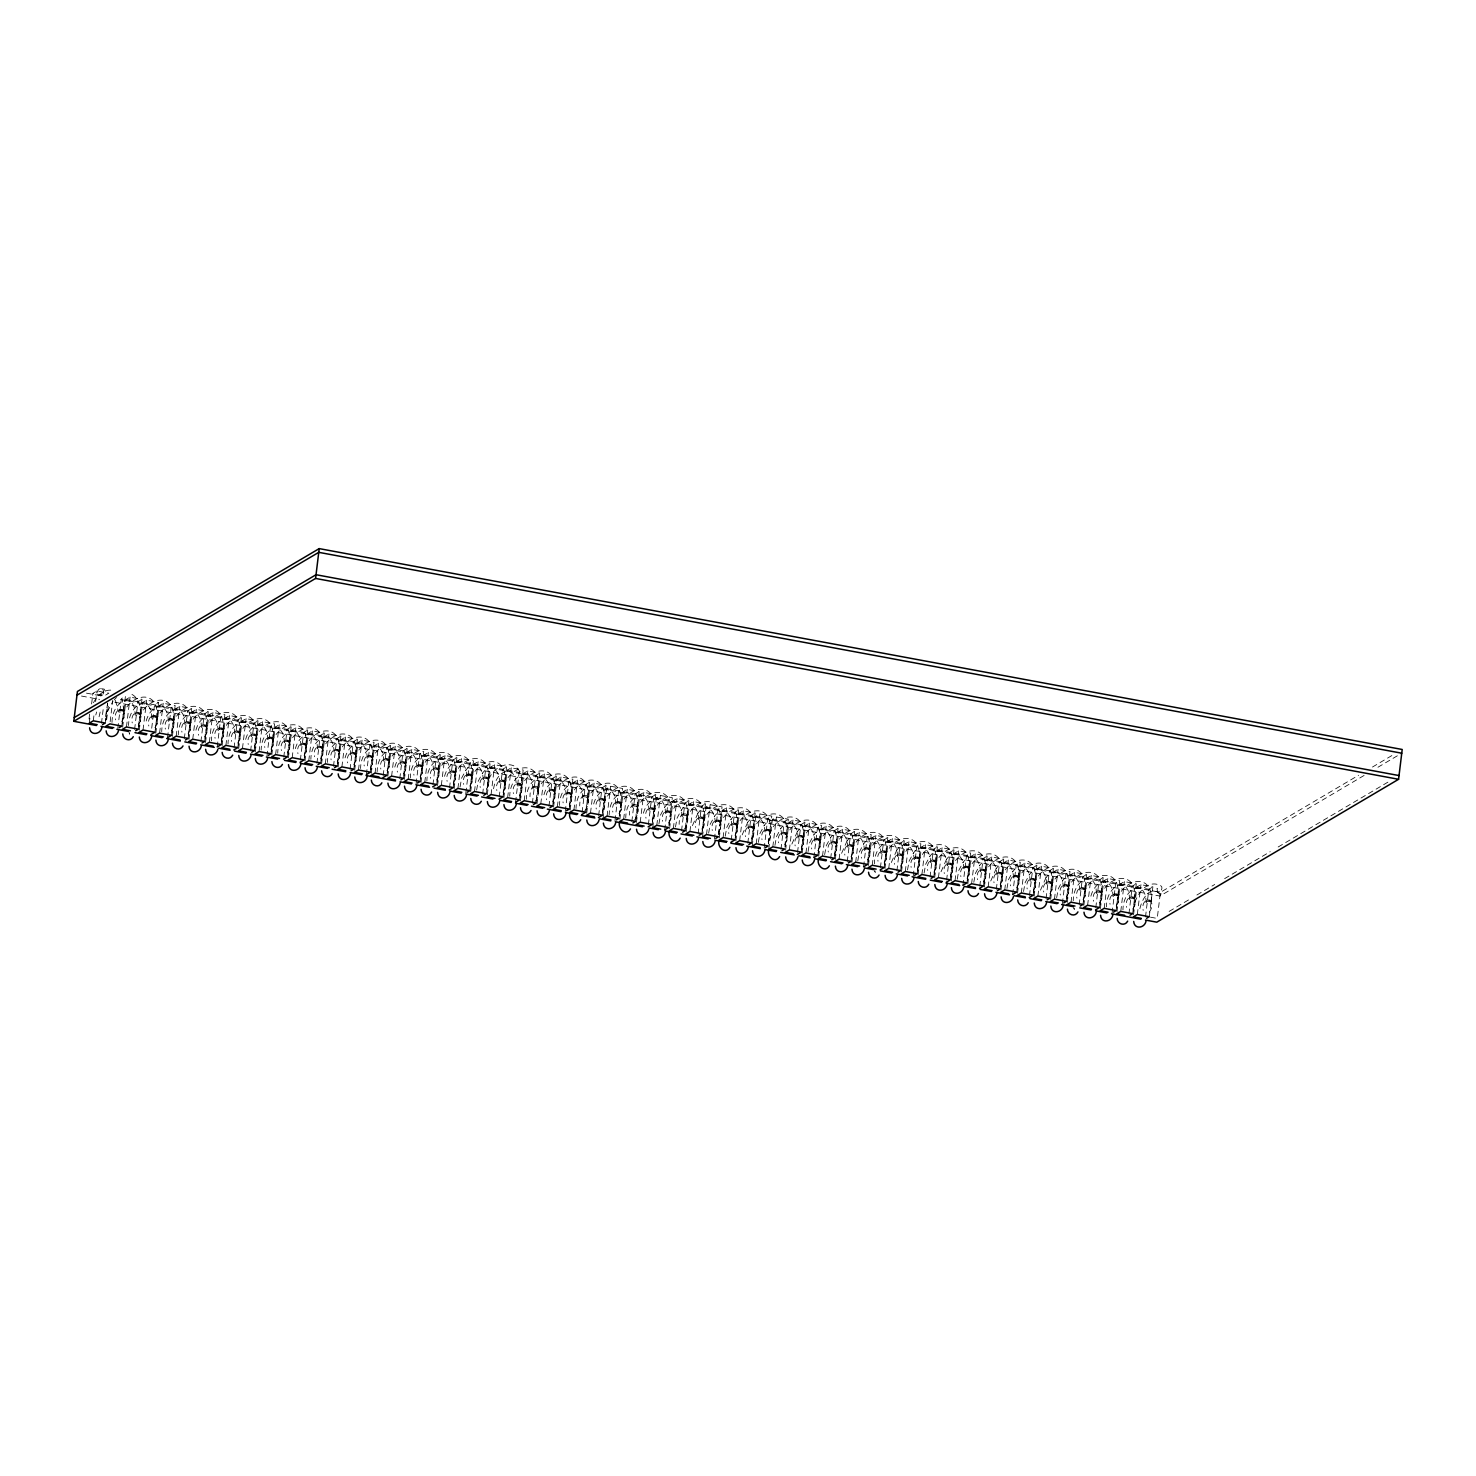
<?xml version="1.0" encoding="UTF-8"?>
<svg xmlns="http://www.w3.org/2000/svg" width="1476" height="1476" viewBox="0 0 1476 1476"><rect width="100%" height="100%" fill="white"/><g stroke="black" fill="none" stroke-linecap="round" stroke-linejoin="round"><path stroke-width="0.75" stroke-dasharray="5 3.75" d="M89.077 719.052L89.519 713.83M105.792 720.38L107.656 711.155L113.006 701.174M107.637 703.019L105.22 718.461M112.01 722.428C112.047 700.03 135.349 690.86 135.054 714.938A2.915 1.107 -3.6 0 0 137.323 715.104L139.537 714.532A3.727 1.421 -3.6 0 0 140.368 713.535C140.81 705.657 137.785 695.288 129.039 693.369M122.36 723.461C120.017 697.225 159.021 683.388 156.954 716.598A3.727 1.421 -3.6 0 1 156.105 717.613L153.91 718.185A2.915 1.107 -3.6 0 1 151.622 718C151.936 693.923 128.615 703.111 128.578 725.509M138.947 726.524C136.585 700.288 175.589 686.469 173.522 719.679A3.727 1.421 -3.6 0 1 172.674 720.675L170.478 721.266A2.915 1.107 -3.6 0 1 168.209 721.081C168.578 699.698 148.836 703.701 145.515 724.218M155.515 729.605C153.153 703.369 192.157 689.532 190.09 722.76A3.727 1.421 -3.6 0 1 189.26 723.757L187.046 724.329A2.915 1.107 -3.6 0 1 184.777 724.163C185.072 700.085 161.77 709.255 161.733 731.653M172.083 732.686C169.74 706.432 208.743 692.613 206.677 725.823A3.727 1.421 -3.6 0 1 205.828 726.819L203.614 727.41A2.915 1.107 -3.6 0 1 201.345 727.225C201.64 703.148 178.338 712.318 178.301 734.734M188.651 735.749C186.308 709.513 225.311 695.694 223.245 728.904A3.727 1.421 -3.6 0 1 222.396 729.9L220.201 730.472A2.915 1.107 -3.6 0 1 217.913 730.306C218.3 708.923 198.559 712.908 195.238 733.443M205.238 738.83C202.876 712.594 241.879 698.757 239.813 731.967A3.727 1.421 -3.6 0 1 238.964 732.982L236.769 733.554A2.915 1.107 -3.6 0 1 234.499 733.369C234.795 709.292 211.474 718.48 211.437 740.878M221.806 741.893C219.444 715.657 258.448 701.838 256.381 735.048A3.727 1.421 -3.6 0 1 255.551 736.044L253.337 736.635A2.915 1.107 -3.6 0 1 251.068 736.45C251.363 712.373 228.06 721.543 228.024 743.959M238.374 744.974C236.031 718.738 275.034 704.901 272.968 738.129A3.727 1.421 -3.6 0 1 272.119 739.125L269.923 739.697A2.915 1.107 -3.6 0 1 267.636 739.531C268.023 718.148 248.282 722.133 244.961 742.649M254.961 748.055C252.599 721.801 291.602 707.982 289.536 741.192A3.727 1.421 -3.6 0 1 288.687 742.188L286.492 742.779A2.915 1.107 -3.6 0 1 284.222 742.594C284.517 718.517 261.197 727.686 261.16 750.103M271.529 751.118C269.167 724.882 308.17 711.063 306.104 744.273A3.727 1.421 -3.6 0 1 305.274 745.269L303.06 745.841A2.915 1.107 -3.6 0 1 300.79 745.675C301.086 721.598 277.765 730.768 277.746 753.166M288.097 754.199C285.754 727.963 324.757 714.126 322.672 747.336A3.727 1.421 -3.6 0 1 321.842 748.35L319.628 748.922A2.915 1.107 -3.6 0 1 317.358 748.738C317.727 727.373 298.004 731.358 294.683 751.874M304.665 757.262C302.322 731.026 341.325 717.207 339.259 750.417A3.727 1.421 -3.6 0 1 338.41 751.413L336.214 752.004A2.915 1.107 -3.6 0 1 333.927 751.819C334.24 727.742 310.919 736.911 310.882 759.328M321.251 760.343C318.89 734.107 357.893 720.27 355.827 753.498A3.727 1.421 -3.6 0 1 354.978 754.494L352.782 755.066A2.915 1.107 -3.6 0 1 350.513 754.9C350.808 730.823 327.488 739.993 327.451 762.391M337.82 763.424C335.458 737.17 374.461 723.351 372.395 756.561A3.727 1.421 -3.6 0 1 371.565 757.557L369.351 758.147A2.915 1.107 -3.6 0 1 367.081 757.963C367.45 736.579 347.727 740.583 344.388 761.099M354.388 766.487C352.044 740.251 391.048 726.432 388.981 759.642A3.727 1.421 -3.6 0 1 388.133 760.638L385.919 761.21A2.915 1.107 -3.6 0 1 383.649 761.044C383.945 736.967 360.642 746.136 360.605 768.535M370.956 769.568C368.613 743.332 407.616 729.495 405.549 762.723A3.727 1.421 -3.6 0 1 404.701 763.719L402.505 764.291A2.915 1.107 -3.6 0 1 400.217 764.107C400.531 740.029 377.21 749.218 377.173 771.616M387.542 772.631C385.181 746.395 424.184 732.576 422.118 765.786A3.727 1.421 -3.6 0 1 421.269 766.782L419.073 767.372A2.915 1.107 -3.6 0 1 416.804 767.188C417.173 745.804 397.431 749.808 394.11 770.324M404.11 775.712C401.749 749.476 440.752 735.638 438.686 768.867A3.727 1.421 -3.6 0 1 437.855 769.863L435.641 770.435A2.915 1.107 -3.6 0 1 433.372 770.269C433.667 746.192 410.365 755.361 410.328 777.76M420.678 778.793C418.335 752.557 457.339 738.72 455.272 771.93A3.727 1.421 -3.6 0 1 454.423 772.926L452.228 773.516A2.915 1.107 -3.6 0 1 449.94 773.332C450.254 749.255 426.933 758.424 426.896 780.841M437.265 781.856C434.903 755.62 473.907 741.801 471.84 775.011A3.727 1.421 -3.6 0 1 470.992 776.007L468.796 776.579A2.915 1.107 -3.6 0 1 466.527 776.413C466.896 755.029 447.154 759.015 443.833 779.549M453.833 784.937C451.471 758.701 490.475 744.863 488.408 778.092A3.727 1.421 -3.6 0 1 487.578 779.088L485.364 779.66A2.915 1.107 -3.6 0 1 483.095 779.476C483.261 766.93 474.128 759.144 465.733 770.288M460.051 786.985L461.637 778.073L465.973 770.048M470.401 788C468.058 761.764 507.061 747.945 504.976 781.155A3.727 1.421 -3.6 0 1 504.146 782.151L501.932 782.741A2.915 1.107 -3.6 0 1 499.663 782.557C499.829 770.011 490.715 762.225 482.301 773.369M476.619 790.066L478.224 781.155L482.541 773.11M503.556 794.162C501.194 767.926 540.198 754.088 538.131 787.298A3.727 1.421 -3.6 0 1 537.282 788.295L535.087 788.885A2.915 1.107 -3.6 0 1 532.818 788.701C533.113 764.623 509.792 773.793 509.755 796.21M520.124 797.225C517.762 770.989 556.766 757.17 554.699 790.38A3.727 1.421 -3.6 0 1 553.869 791.376L551.655 791.948A2.915 1.107 -3.6 0 1 549.386 791.782C549.681 767.705 526.379 776.874 526.342 799.272M536.692 800.306C534.349 774.07 573.352 760.232 571.286 793.461A3.727 1.421 -3.6 0 1 570.437 794.457L568.223 795.029A2.915 1.107 -3.6 0 1 565.954 794.844C566.323 773.479 546.6 777.465 543.279 797.981M553.26 803.368C550.917 777.132 589.92 763.313 587.854 796.523A3.727 1.421 -3.6 0 1 587.005 797.52L584.81 798.11A2.915 1.107 -3.6 0 1 582.522 797.926C582.835 773.848 559.515 783.018 559.478 805.435M569.847 806.45C567.485 780.214 606.488 766.376 604.422 799.605A3.727 1.421 -3.6 0 1 603.573 800.601L601.378 801.173A2.915 1.107 -3.6 0 1 599.108 801.007C599.404 776.93 576.083 786.099 576.046 808.497M586.415 809.531C584.053 783.295 623.056 769.457 620.99 802.667A3.727 1.421 -3.6 0 1 620.16 803.664L617.946 804.254A2.915 1.107 -3.6 0 1 615.676 804.069C616.045 782.686 596.322 786.69 593.001 807.206M602.983 812.593C600.64 786.357 639.643 772.538 637.577 805.748A3.727 1.421 -3.6 0 1 636.728 806.745L634.532 807.317A2.915 1.107 -3.6 0 1 632.245 807.151C632.558 783.073 609.237 792.243 609.201 814.641M619.551 815.675C617.208 789.439 656.211 775.601 654.145 808.83A3.727 1.421 -3.6 0 1 653.296 809.826L651.1 810.398A2.915 1.107 -3.6 0 1 648.831 810.213C649.126 786.136 625.806 795.324 625.769 817.722M636.138 818.737C633.776 792.501 672.779 778.682 670.713 811.892A3.727 1.421 -3.6 0 1 669.883 812.889L667.669 813.479A2.915 1.107 -3.6 0 1 665.399 813.294C665.768 791.911 646.027 795.915 642.706 816.431M652.706 821.818C650.362 795.582 689.366 781.745 687.281 814.973A3.727 1.421 -3.6 0 1 686.451 815.97L684.237 816.542A2.915 1.107 -3.6 0 1 681.967 816.376C682.133 803.811 673.019 796.025 664.606 807.169M658.923 823.866L660.528 814.955L664.846 806.929M669.274 824.899C666.931 798.664 705.934 784.826 703.867 818.036A3.727 1.421 -3.6 0 1 703.019 819.032L700.823 819.623A2.915 1.107 -3.6 0 1 698.535 819.438C698.702 806.892 689.587 799.106 681.174 810.25M675.491 826.947L677.097 818.036L681.414 810.01M685.86 827.962C683.499 801.726 722.502 787.907 720.436 821.117A3.727 1.421 -3.6 0 1 719.587 822.114L717.391 822.685A2.915 1.107 -3.6 0 1 715.122 822.519C715.27 809.955 706.155 802.188 697.761 813.331M702.428 831.043C700.067 804.807 739.07 790.97 737.004 824.198A3.727 1.421 -3.6 0 1 736.173 825.195L733.959 825.767A2.915 1.107 -3.6 0 1 731.69 825.582C731.856 813.036 722.723 805.25 714.329 816.394M708.646 833.091L710.233 824.18L714.568 816.154M718.996 834.125C716.653 807.87 755.657 794.051 753.59 827.261A3.727 1.421 -3.6 0 1 752.742 828.257L750.528 828.848A2.915 1.107 -3.6 0 1 748.258 828.663C748.424 816.117 739.31 808.331 730.897 819.475M725.214 836.172L726.819 827.261L731.137 819.217M735.565 837.187C733.221 810.951 772.225 797.114 770.158 830.342A3.727 1.421 -3.6 0 1 769.31 831.339L767.114 831.91A2.915 1.107 -3.6 0 1 764.826 831.744C764.992 819.18 755.878 811.394 747.465 822.538M752.151 840.268C749.79 814.032 788.793 800.195 786.726 833.405A3.727 1.421 -3.6 0 1 785.878 834.401L783.682 834.992A2.915 1.107 -3.6 0 1 781.413 834.807C781.579 822.261 772.446 814.475 764.051 825.619M758.35 842.316L759.955 833.405L764.273 825.379M768.719 843.331C766.358 817.095 805.361 803.276 803.295 836.486A3.727 1.421 -3.6 0 1 802.464 837.482L800.25 838.054A2.915 1.107 -3.6 0 1 797.981 837.888C798.147 825.324 789.033 817.556 780.62 828.7M774.937 845.397L776.524 836.486L780.859 828.442M785.287 846.412C782.944 820.176 821.947 806.339 819.881 839.567A3.727 1.421 -3.6 0 1 819.032 840.564L816.837 841.135A2.915 1.107 -3.6 0 1 814.549 840.951C814.715 828.405 805.601 820.619 797.188 831.763M801.855 849.493C799.512 823.239 838.516 809.42 836.449 842.63A3.727 1.421 -3.6 0 1 835.6 843.626L833.405 844.217A2.915 1.107 -3.6 0 1 831.136 844.032C831.283 831.486 822.169 823.7 813.774 834.844M808.073 851.541L809.678 842.63L813.996 834.586M818.442 852.556C816.08 826.32 855.084 812.483 853.017 845.711A3.727 1.421 -3.6 0 1 852.187 846.707L849.973 847.279A2.915 1.107 -3.6 0 1 847.704 847.113C847.87 834.549 838.737 826.763 830.342 837.907M824.66 854.604L826.246 845.693L830.582 837.667M835.01 855.637C832.667 829.401 871.67 815.564 869.585 848.774A3.727 1.421 -3.6 0 1 868.755 849.77L866.541 850.361A2.915 1.107 -3.6 0 1 864.272 850.176C864.438 837.63 855.324 829.844 846.91 840.988M851.578 858.7C849.235 832.464 888.238 818.645 886.172 851.855A3.727 1.421 -3.6 0 1 885.323 852.851L883.128 853.423A2.915 1.107 -3.6 0 1 880.84 853.257C881.006 840.693 871.892 832.925 863.478 844.069M857.796 860.766L859.401 851.855L863.718 843.811M868.165 861.781C865.803 835.545 904.806 821.708 902.74 854.936A3.727 1.421 -3.6 0 1 901.891 855.932L899.696 856.504A2.915 1.107 -3.6 0 1 897.426 856.32C897.722 832.243 874.401 841.431 874.364 863.829M884.733 864.862C882.371 838.608 921.375 824.789 919.308 857.999A3.727 1.421 -3.6 0 1 918.478 858.995L916.264 859.585A2.915 1.107 -3.6 0 1 913.995 859.401C914.161 846.855 905.028 839.069 896.633 850.213M901.301 867.925C898.958 841.689 937.961 827.87 935.895 861.08A3.727 1.421 -3.6 0 1 935.046 862.076L932.832 862.648A2.915 1.107 -3.6 0 1 930.563 862.482C930.729 849.918 921.614 842.132 913.201 853.276M907.519 869.973L909.124 861.061L913.441 853.036M917.869 871.006C915.526 844.77 954.529 830.933 952.463 864.143A3.727 1.421 -3.6 0 1 951.614 865.139L949.419 865.729A2.915 1.107 -3.6 0 1 947.131 865.545C947.297 852.999 938.183 845.213 929.769 856.357M924.087 873.054L925.692 864.143L930.009 856.117M934.456 874.069C932.094 847.833 971.097 834.014 969.031 867.224A3.727 1.421 -3.6 0 1 968.182 868.22L965.987 868.792A2.915 1.107 -3.6 0 1 963.717 868.626C963.883 856.062 954.751 848.294 946.356 859.438M951.024 877.15C948.662 850.914 987.665 837.077 985.599 870.305A3.727 1.421 -3.6 0 1 984.769 871.301L982.555 871.873A2.915 1.107 -3.6 0 1 980.285 871.689C980.451 859.143 971.337 851.357 962.924 862.501M957.241 879.198L958.828 870.286L963.164 862.261M967.592 880.231C965.249 853.977 1004.252 840.158 1002.186 873.368A3.727 1.421 -3.6 0 1 1001.337 874.364L999.141 874.954A2.915 1.107 -3.6 0 1 996.853 874.77C997.02 862.224 987.905 854.438 979.492 865.582M973.809 882.279L975.415 873.368L979.732 865.323M984.16 883.294C981.817 857.058 1020.82 843.239 1018.754 876.449A3.727 1.421 -3.6 0 1 1017.905 877.445L1015.709 878.017A2.915 1.107 -3.6 0 1 1013.44 877.851C1013.588 865.287 1004.473 857.501 996.079 868.644M1000.746 886.375C998.385 860.139 1037.388 846.301 1035.322 879.511A3.727 1.421 -3.6 0 1 1034.492 880.508L1032.277 881.098A2.915 1.107 -3.6 0 1 1030.008 880.914C1030.174 868.368 1021.041 860.582 1012.647 871.726M1006.964 888.423L1008.551 879.511L1012.887 871.486M1017.315 889.438C1014.971 863.202 1053.975 849.383 1051.89 882.593A3.727 1.421 -3.6 0 1 1051.06 883.589L1048.846 884.161A2.915 1.107 -3.6 0 1 1046.576 883.995C1046.742 871.43 1037.628 863.663 1029.215 874.807M1023.532 891.504L1025.137 882.593L1029.455 874.548M1033.883 892.519C1031.54 866.283 1070.543 852.445 1068.476 885.674A3.727 1.421 -3.6 0 1 1067.628 886.67L1065.432 887.242A2.915 1.107 -3.6 0 1 1063.144 887.058C1063.31 874.512 1054.196 866.726 1045.783 877.869M1050.469 895.6C1048.108 869.346 1087.111 855.526 1085.044 888.736A3.727 1.421 -3.6 0 1 1084.196 889.733L1082 890.323A2.915 1.107 -3.6 0 1 1079.731 890.139C1079.878 877.593 1070.764 869.807 1062.369 880.951M1056.668 897.648L1058.274 888.736L1062.591 880.692M1067.037 898.663C1064.676 872.427 1103.679 858.608 1101.613 891.818A3.727 1.421 -3.6 0 1 1100.782 892.814L1098.568 893.386A2.915 1.107 -3.6 0 1 1096.299 893.22C1096.594 869.143 1073.292 878.312 1073.255 900.711M1083.605 901.744C1081.262 875.508 1120.266 861.67 1118.181 894.88A3.727 1.421 -3.6 0 1 1117.35 895.877L1115.136 896.467A2.915 1.107 -3.6 0 1 1112.867 896.283C1113.236 874.899 1093.513 878.903 1090.192 899.419M1100.173 904.806C1097.83 878.571 1136.834 864.751 1134.767 897.962A3.727 1.421 -3.6 0 1 1133.919 898.958L1131.723 899.53A2.915 1.107 -3.6 0 1 1129.435 899.364C1129.749 875.286 1106.428 884.456 1106.391 906.873M1116.76 907.888C1114.398 881.652 1153.402 867.814 1151.335 901.043A3.727 1.421 -3.6 0 1 1150.487 902.039L1148.291 902.611A2.915 1.107 -3.6 0 1 1146.022 902.426C1146.317 878.349 1122.996 887.537 1122.959 909.936M1133.328 910.969C1133.55 898.054 1145.8 877.98 1160.634 885.637C1163.236 886.965 1161.575 891.043 1159.343 891.947A2.934 2.103 -57.5 0 1 1157.479 891.799L1157.055 888.257L1159.472 890.821C1156.63 894.124 1164.527 896.006 1159.343 891.947M89.28 723.185L90.054 716.783M91.604 703.997L92.896 693.351L96.918 690.971L108.855 693.185L104.833 695.565L92.896 693.351M93.302 720.805L94.335 712.281M95.626 701.617L96.918 690.971M101.475 723.258L103.541 706.211M105.239 723.019L107.563 703.831M106.623 719.864L108.431 704.938M110.147 721.746L112.711 700.436M117.785 728.461L121.401 698.628L125.423 696.248L121.807 726.081M122.692 727.188L126.032 699.495L130.072 697.115L141.991 699.329L138.393 729.162M126.456 726.948L130.072 697.115M134.611 729.402L137.969 701.709L141.991 699.329M139.261 730.269L142.618 702.558L146.641 700.178L158.578 702.391L154.962 732.225M143.024 730.011L146.641 700.178M151.714 728.221L154.537 704.772L158.578 702.391M155.829 733.332L159.187 705.639L163.209 703.259L175.146 705.473L171.53 735.306M159.593 733.092L163.209 703.259M167.508 737.686L171.124 707.853L175.146 705.473M172.397 736.413L175.755 708.72L179.777 706.34L191.714 708.554L188.116 738.387M176.179 736.173L179.777 706.34M184.334 738.627L187.692 710.934L191.714 708.554M188.983 739.494L192.323 711.783L196.363 709.403L208.282 711.616L204.684 741.45M192.747 739.236L196.363 709.403M200.902 741.708L204.26 713.997L208.282 711.616M205.551 742.557L208.909 714.864L212.931 712.484L224.869 714.698L221.252 744.531M209.315 742.317L212.931 712.484M217.23 746.911L220.828 717.078L224.869 714.698M222.12 745.638L225.477 717.926L229.5 715.546L241.437 717.76L237.821 747.594M225.902 745.38L229.5 715.546M234.057 747.852L237.415 720.14L241.437 717.76M238.706 748.701L242.046 721.008L246.086 718.627L258.005 720.841L254.407 750.675M242.47 748.461L246.086 718.627M250.625 750.915L253.983 723.222L258.005 720.841M255.274 751.782L258.614 724.089L262.654 721.709L274.591 723.923L270.975 753.756M259.038 751.542L262.654 721.709M266.953 756.136L270.551 726.303L274.591 723.923M271.842 754.863L275.2 727.151L279.222 724.771L291.159 726.985L287.543 756.819M275.606 754.605L279.222 724.771M283.779 757.077L287.137 729.365L291.159 726.985M288.41 757.926L291.768 730.233L295.79 727.852L307.728 730.067L304.111 759.9M292.193 757.686L295.79 727.852M300.348 760.14L303.705 732.447L307.728 730.067M304.997 761.007L308.336 733.295L312.377 730.915L324.296 733.129L320.698 762.963M308.761 760.749L312.377 730.915M316.916 763.221L320.274 735.509L324.296 733.129M321.565 764.07L324.923 736.376L328.945 733.996L340.882 736.21L337.266 766.044M325.329 763.83L328.945 733.996M333.502 766.284L336.842 738.59L340.882 736.21M338.133 767.151L341.491 739.458L345.513 737.077L357.45 739.291L353.834 769.125M341.897 766.911L345.513 737.077M350.07 769.365L353.428 741.672L357.45 739.291M354.701 770.232L358.059 742.52L362.081 740.14L374.018 742.354L370.421 772.188M358.483 769.974L362.081 740.14M366.38 774.568L369.996 744.734L374.018 742.354M371.288 773.295L374.627 745.601L378.668 743.221L390.587 745.435L386.989 775.269M375.052 773.055L378.668 743.221M383.206 775.509L386.564 747.815L390.587 745.435M387.856 776.376L391.214 748.664L395.236 746.284L407.173 748.498L403.557 778.332M391.62 776.118L395.236 746.284M399.793 778.59L403.132 750.878L407.173 748.498M404.424 779.439L407.782 751.745L411.804 749.365L423.741 751.579L420.125 781.413M408.206 779.199L411.804 749.365M416.103 783.793L419.719 753.959L423.741 751.579M421.011 782.52L424.35 754.826L428.372 752.446L440.309 754.66L436.712 784.494M424.774 782.28L428.372 752.446M432.929 784.734L436.287 757.04L440.309 754.66M437.579 785.601L440.918 757.889L444.959 755.509L456.896 757.723L453.28 787.557M441.342 785.343L444.959 755.509M449.516 787.815L452.855 760.103L456.896 757.723M454.147 788.664L457.505 760.97L461.527 758.59L473.464 760.804L469.848 790.638M457.911 788.424L461.527 758.59M465.826 793.018L469.442 763.184L473.464 760.804M470.715 791.745L474.073 764.033L478.095 761.653L490.032 763.867L486.416 793.701M474.497 791.487L478.095 761.653M482.652 793.959L486.01 766.247L490.032 763.867M487.301 794.808L490.641 767.114L494.681 764.734L506.6 766.948L503.002 796.782M491.065 794.568L494.681 764.734M499.22 797.022L502.578 769.328L506.6 766.948M503.87 797.889L507.227 770.195L511.25 767.815L523.187 770.029L519.57 799.863M507.633 797.649L511.25 767.815M515.548 802.243L519.146 772.409L523.187 770.029M520.438 800.97L523.795 773.258L527.818 770.878L539.755 773.092L536.139 802.926M524.201 800.712L527.818 770.878M532.375 803.184L535.733 775.472L539.755 773.092M537.006 804.033L540.364 776.339L544.386 773.959L556.323 776.173L552.725 806.007M540.788 803.793L544.386 773.959M548.943 806.247L552.301 778.553L556.323 776.173M553.592 807.114L556.932 779.402L560.972 777.022L572.891 779.236L569.293 809.069M557.356 806.855L560.972 777.022M565.253 811.449L568.869 781.616L572.891 779.236M570.16 810.176L573.518 782.483L577.54 780.103L589.477 782.317L585.861 812.151M573.924 809.937L577.54 780.103M582.097 812.39L585.437 784.697L589.477 782.317M586.728 813.258L590.086 785.564L594.108 783.184L606.046 785.398L602.429 815.232M590.511 813.018L594.108 783.184M598.666 815.472L602.024 787.778L606.046 785.398M603.057 818.46L606.654 788.627L610.677 786.247L622.614 788.461L619.016 818.294M607.079 816.08L610.677 786.247M614.975 820.674L618.592 790.841L622.614 788.461M619.883 819.401L623.223 791.708L627.263 789.328L639.2 791.542L635.584 821.376M623.647 819.162L627.263 789.328M631.82 821.615L635.16 793.922L639.2 791.542M636.451 822.483L639.809 794.771L643.831 792.391L655.768 794.605L652.152 824.438M640.215 822.224L643.831 792.391M648.388 824.697L651.746 796.985L655.768 794.605M652.761 827.685L656.377 797.852L660.399 795.472L672.336 797.686L668.72 827.519M656.802 825.305L660.399 795.472M664.698 829.899L668.314 800.066L672.336 797.686M669.606 828.626L672.945 800.933L676.986 798.553L688.905 800.767L685.307 830.601M673.37 828.387L676.986 798.553M681.525 830.84L684.882 803.147L688.905 800.767M686.174 831.708L689.532 803.996L693.554 801.616L705.491 803.83L701.875 833.663M689.938 831.449L693.554 801.616M698.111 833.922L701.451 806.21L705.491 803.83M702.484 836.91L706.1 807.077L710.122 804.697L722.059 806.911L718.443 836.744M706.506 834.53L710.122 804.697M714.421 839.124L718.037 809.291L722.059 806.911M719.31 837.851L722.668 810.139L726.69 807.759L738.627 809.973L735.03 839.807M723.092 837.593L726.69 807.759M731.247 840.065L734.605 812.354L738.627 809.973M735.897 840.914L739.236 813.221L743.277 810.841L755.195 813.055L751.598 842.888M739.66 840.674L743.277 810.841M747.815 843.128L751.173 815.435L755.195 813.055M752.207 846.135L755.823 816.302L759.845 813.922L771.782 816.136L768.166 845.969M756.229 843.755L759.845 813.922M764.144 848.349L767.741 818.516L771.782 816.136M768.775 849.198L772.391 819.365L776.413 816.984L788.35 819.198L784.734 849.032M772.815 846.818L776.413 816.984M780.97 849.29L784.328 821.578L788.35 819.198M785.619 850.139L788.959 822.446L792.981 820.066L804.918 822.28L801.32 852.113M789.383 849.899L792.981 820.066M797.538 852.353L800.896 824.66L804.918 822.28M802.188 853.22L805.527 825.508L809.568 823.128L821.505 825.342L817.889 855.176M805.951 852.962L809.568 823.128M813.866 857.556L817.464 827.722L821.505 825.342M818.756 856.283L822.114 828.59L826.136 826.209L838.073 828.423L834.457 858.257M822.519 856.043L826.136 826.209M830.693 858.497L834.051 830.803L838.073 828.423M835.324 859.364L838.682 831.671L842.704 829.291L854.641 831.505L851.025 861.338M839.106 859.124L842.704 829.291M847.261 861.578L850.619 833.885L854.641 831.505M851.91 862.445L855.25 834.733L859.29 832.353L871.209 834.567L867.611 864.401M855.674 862.187L859.29 832.353M863.571 866.781L867.187 836.947L871.209 834.567M868.478 865.508L871.836 837.815L875.858 835.434L887.796 837.648L884.179 867.482M872.242 865.268L875.858 835.434M880.416 867.722L883.755 840.029L887.796 837.648M884.973 868.644L888.312 840.933L892.353 838.553L904.271 840.766L900.674 870.6M888.736 868.386L892.353 838.553M896.891 870.84L900.249 843.147L904.271 840.766M901.541 871.707L904.899 844.014L908.921 841.634L920.858 843.848L917.242 873.681M905.305 871.467L908.921 841.634M913.22 876.061L916.817 846.228L920.858 843.848M918.109 874.788L921.467 847.076L925.489 844.696L937.426 846.91L933.81 876.744M921.891 874.53L925.489 844.696M930.046 877.002L933.404 849.29L937.426 846.91M934.695 877.851L938.035 850.158L942.075 847.778L953.994 849.991L950.396 879.825M938.459 877.611L942.075 847.778M946.614 880.065L949.972 852.372L953.994 849.991M951.264 880.932L954.603 853.22L958.644 850.859L970.581 853.054L966.965 882.888M955.027 880.674L958.644 850.859M962.942 885.268L966.54 855.434L970.581 853.054M967.832 884.013L971.19 856.301L975.212 853.921L987.149 856.135L983.533 885.969M971.595 883.755L975.212 853.921M979.769 886.209L983.127 858.515L987.149 856.135M984.4 887.076L987.758 859.383L991.78 857.002L1003.717 859.216L1000.101 889.05M988.182 886.836L991.78 857.002M996.337 889.29L999.695 861.597L1003.717 859.216M1000.986 890.157L1004.326 862.445L1008.366 860.065L1020.285 862.279L1016.687 892.113M1004.75 889.899L1008.366 860.065M1012.647 894.493L1016.263 864.659L1020.285 862.279M1017.554 893.22L1020.912 865.526L1024.934 863.146L1036.872 865.36L1033.255 895.194M1021.318 892.98L1024.934 863.146M1029.492 895.434L1032.831 867.74L1036.872 865.36M1034.122 896.301L1037.48 868.589L1041.503 866.227L1053.44 868.423L1049.823 898.257M1037.886 896.043L1041.503 866.227M1046.06 898.515L1049.418 870.803L1053.44 868.423M1050.691 899.382L1054.048 871.67L1058.071 869.29L1070.008 871.504L1066.41 901.338M1054.473 899.124L1058.071 869.29M1062.369 903.718L1065.986 873.884L1070.008 871.504M1067.277 902.445L1070.617 874.751L1074.657 872.371L1086.576 874.585L1082.978 904.419M1071.041 902.205L1074.657 872.371M1079.196 904.659L1082.554 876.965L1086.576 874.585M1083.845 905.526L1087.203 877.814L1091.225 875.434L1103.162 877.648L1099.546 907.482M1087.609 905.268L1091.225 875.434M1095.782 907.74L1099.122 880.028L1103.162 877.648M1100.413 908.589L1103.771 880.895L1107.793 878.515L1119.73 880.729L1116.114 910.563M1104.196 908.349L1107.793 878.515M1112.092 912.943L1115.708 883.109L1119.73 880.729M1117 911.67L1120.339 883.958L1124.38 881.596L1136.299 883.792L1132.701 913.626M1120.764 911.412L1124.38 881.596M1128.919 913.884L1132.277 886.172L1136.299 883.792M1133.568 914.751L1136.907 887.039L1140.948 884.659L1152.885 886.873L1149.269 916.707M1137.332 914.493L1140.948 884.659M1145.505 916.947L1148.845 889.253L1152.885 886.873M1157.516 916.19L1160.413 892.334L1358.603 775.232M121.788 721.524C131.143 707.963 112.73 704.642 115.645 719.845M138.375 724.605C147.711 711.026 129.298 707.724 132.231 722.908M154.943 727.686C164.279 714.107 145.866 710.786 148.799 725.989M171.511 730.749C180.865 717.17 162.434 713.867 165.367 729.07M188.079 733.83C197.433 720.251 179.02 716.949 181.935 732.133M204.666 736.893C214.002 723.332 195.588 720.011 198.522 735.214M221.234 739.974C230.57 726.395 212.157 723.092 215.09 738.277M237.802 743.055C247.156 729.476 228.743 726.155 231.658 741.358M254.389 746.118C263.724 732.539 245.311 729.236 248.245 744.439M270.957 749.199C280.292 735.62 261.879 732.317 264.813 747.502M287.525 752.262C296.879 738.701 278.447 735.38 281.381 750.583M304.093 755.343C313.447 741.764 295.034 738.461 297.949 753.646M320.679 758.424C330.015 744.845 311.602 741.524 314.536 756.727M337.248 761.487C346.583 747.908 328.17 744.605 331.104 759.808M353.816 764.568C363.17 750.989 344.738 747.686 347.672 762.871M370.384 767.631C379.738 754.07 361.325 750.749 364.24 765.952M386.97 770.712C396.306 757.133 377.893 753.83 380.826 769.014M403.538 773.793C412.874 760.214 394.461 756.893 397.395 772.096M420.106 776.856C429.461 763.276 411.048 759.974 413.963 775.177M436.693 779.937C446.029 766.358 427.616 763.055 430.549 778.239M453.261 783C462.597 769.439 444.184 766.118 447.117 781.321M469.829 786.081C479.183 772.501 460.752 769.199 463.685 784.383M486.397 789.162C495.751 775.583 477.338 772.262 480.254 787.464M502.984 792.225C512.32 778.645 493.906 775.343 496.84 790.546M519.552 795.306C528.888 781.726 510.475 778.424 513.408 793.608M535.161 801.486C545.234 787.52 529.866 778.239 529.976 796.689M552.688 801.45C562.042 787.87 543.629 784.568 546.544 799.752M569.275 804.531C578.61 790.952 560.197 787.63 563.131 802.833M584.883 810.711C594.939 796.745 579.588 787.464 579.699 805.914M602.411 810.675C611.765 797.095 593.352 793.793 596.267 808.977M618.997 813.737C628.333 800.176 609.92 796.855 612.854 812.058M634.606 819.936C644.661 805.951 629.311 796.689 629.422 815.121M652.134 819.9C661.488 806.32 643.056 802.999 645.99 818.202M668.702 822.962C678.056 809.383 659.643 806.08 662.558 821.283M684.31 829.161C694.384 815.176 679.034 805.914 679.144 824.346M701.856 829.106C711.192 815.545 692.779 812.224 695.713 827.427M718.425 832.187C727.779 818.608 709.347 815.305 712.281 830.49M734.993 835.268C744.347 821.689 725.934 818.368 728.849 833.571M751.579 838.331C760.915 824.752 742.502 821.449 745.435 836.652M768.147 841.412C777.483 827.833 759.07 824.53 762.003 839.715M784.715 844.475C794.07 830.914 775.656 827.593 778.572 842.796M801.302 847.556C810.638 833.977 792.225 830.674 795.158 845.859M817.87 850.637C827.206 837.058 808.793 833.737 811.726 848.94M834.438 853.7C843.792 840.121 825.361 836.818 828.294 852.021M851.006 856.781C860.36 843.202 841.947 839.899 844.862 855.084M867.593 859.844C876.928 846.283 858.515 842.962 861.449 858.165M884.161 862.925C893.497 849.346 875.083 846.043 878.017 861.228M900.729 866.006C910.083 852.427 891.652 849.106 894.585 864.309M917.297 869.069C926.651 855.49 908.238 852.187 911.153 867.39M933.884 872.15C943.219 858.571 924.806 855.268 927.74 870.453M950.452 875.213C959.787 861.652 941.374 858.331 944.308 873.534M967.02 878.294C976.374 864.715 957.961 861.412 960.876 876.596M983.606 881.375C992.942 867.796 974.529 864.475 977.463 879.678M1000.175 884.438C1009.51 870.858 991.097 867.556 994.031 882.759M1016.743 887.519C1026.097 873.94 1007.665 870.637 1010.599 885.821M1033.311 890.582C1042.665 877.021 1024.252 873.7 1027.167 888.903M1049.897 893.663C1059.233 880.083 1040.82 876.781 1043.753 891.965M1066.465 896.744C1075.801 883.165 1057.388 879.844 1060.322 895.046M1083.033 899.806C1092.388 886.227 1073.956 882.925 1076.89 898.128M1099.602 902.888C1108.956 889.308 1090.543 886.006 1093.458 901.19M1116.188 905.95C1125.524 892.39 1107.111 889.069 1110.044 904.271M1132.756 909.031C1142.092 895.452 1123.679 892.15 1126.612 907.334M1149.324 912.113C1158.678 898.533 1140.265 895.212 1143.18 910.415M99.077 716.764L100.147 712.078M95.792 714.993L96.623 711.967M487.265 787.594C487.873 762.17 524.109 753.738 521.563 784.236A3.727 1.421 -3.6 0 1 520.714 785.232L518.519 785.804A2.915 1.107 -3.6 0 1 516.231 785.638C516.618 764.254 496.877 768.24 493.556 788.756M692.428 825.656L697.982 813.073M742.151 834.881L747.705 822.298M791.874 844.087L797.427 831.523M841.597 853.312L847.15 840.748M891.301 862.538L896.873 849.955M941.024 871.762L946.577 859.18M990.747 880.987L996.3 868.405M1040.469 890.194L1046.023 877.63M1139.896 908.644C1142.203 898.386 1149.343 887.26 1158.033 892.076M93.431 702.742C97.195 695.989 103.966 688.831 112.471 690.307M123.799 711.118L117.471 710.362M140.368 714.2L134.039 713.443M156.936 717.262L150.626 716.506M173.522 720.343L167.194 719.587M190.09 723.425L183.762 722.668M206.658 726.487L200.349 725.731M223.245 729.568L216.917 728.812M239.813 732.631L233.485 731.875M256.381 735.712L250.053 734.956M272.949 738.793L266.639 738.037M289.536 741.856L283.207 741.1M306.104 744.937L299.776 744.181M322.672 748L316.344 747.243M339.24 751.081L332.93 750.325M355.827 754.162L349.498 753.406M372.395 757.225L366.066 756.468M388.963 760.306L382.653 759.55M405.531 763.369L399.221 762.612M422.118 766.45L415.789 765.693M438.686 769.531L432.357 768.775M455.254 772.594L448.944 771.837M471.84 775.675L465.512 774.918M488.408 778.738L482.08 777.981M504.976 781.819L498.648 781.062M521.545 784.9L515.235 784.143M537.965 788.147L531.803 787.206M554.699 791.044L548.371 790.287M571.267 794.106L564.957 793.35M587.835 797.188L581.526 796.431M604.422 800.269L598.094 799.512M620.99 803.331L614.662 802.575M637.558 806.413L631.248 805.656M654.145 809.475L647.816 808.719M670.713 812.556L664.385 811.8M687.281 815.638L680.953 814.881M703.849 818.7L697.539 817.944M720.436 821.781L714.107 821.025M737.004 824.844L730.675 824.088M753.572 827.925L747.262 827.169M770.14 831.006L763.83 830.25M786.56 834.254L780.398 833.313M803.295 837.15L797.022 836.597M819.863 840.213L813.553 839.457M836.449 843.294L830.121 842.538M853.017 846.375L846.689 845.619M869.585 849.438L863.257 848.682M885.987 852.685L879.844 851.763M902.74 855.582L896.467 855.028M919.308 858.663L912.98 857.907M935.876 861.744L929.566 860.988M952.444 864.807L946.134 864.05M969.031 867.888L962.703 867.132M985.599 870.951L979.271 870.194M1002.167 874.032L995.894 873.478M1018.754 877.113L1012.425 876.357M1035.322 880.176L1028.993 879.419M1051.89 883.257L1045.617 882.703M1068.458 886.32L1062.148 885.563M1085.044 889.401L1078.716 888.644M1101.613 892.482L1095.34 891.928M1118.181 895.545L1111.871 894.788M1134.749 898.626L1128.439 897.869M1151.335 901.688L1145.062 901.135M114.187 699.956L116.512 697.484M1372.477 767.04L1394.266 754.144M1364.101 775.453L1159.952 896.061L113.209 701.93M1377.957 767.243L1401.757 753.203M1169.14 911.412L1188.955 899.696M1196.888 895.01L1214.73 884.475M1224.637 878.626L1270.209 851.689M1278.142 847.003L1389.137 781.431M100.405 688.572C95.755 689.274 97.582 697.336 102.176 695.325L99.981 694.569L100.94 695.473C104.814 695.067 104.409 688.222 100.405 688.572L104.132 689.107L107.121 694.292M126.032 699.495L137.969 701.709M142.618 702.558L154.537 704.772M159.187 705.639L171.124 707.853M175.755 708.72L187.692 710.934M192.323 711.783L204.26 713.997M208.909 714.864L220.828 717.078M225.477 717.926L237.415 720.14M242.046 721.008L253.983 723.222M258.614 724.089L270.551 726.303M275.2 727.151L287.137 729.365M291.768 730.233L303.705 732.447M308.336 733.295L320.274 735.509M324.923 736.376L336.842 738.59M341.491 739.458L353.428 741.672M358.059 742.52L369.996 744.734M374.627 745.601L386.564 747.815M391.214 748.664L403.132 750.878M407.782 751.745L419.719 753.959M424.35 754.826L436.287 757.04M440.918 757.889L452.855 760.103M457.505 760.97L469.442 763.184M474.073 764.033L486.01 766.247M490.641 767.114L502.578 769.328M507.227 770.195L519.146 772.409M523.795 773.258L535.733 775.472M540.364 776.339L552.301 778.553M556.932 779.402L568.869 781.616M573.518 782.483L585.437 784.697M590.086 785.564L602.024 787.778M606.654 788.627L618.592 790.841M623.223 791.708L635.16 793.922M639.809 794.771L651.746 796.985M656.377 797.852L668.314 800.066M672.945 800.933L684.882 803.147M689.532 803.996L701.451 806.21M706.1 807.077L718.037 809.291M722.668 810.139L734.605 812.354M739.236 813.221L751.173 815.435M755.823 816.302L767.741 818.516M772.391 819.365L784.328 821.578M788.959 822.446L800.896 824.66M805.527 825.508L817.464 827.722M822.114 828.59L834.051 830.803M838.682 831.671L850.619 833.885M855.25 834.733L867.187 836.947M871.836 837.815L883.755 840.029M888.312 840.933L900.249 843.147M904.899 844.014L916.817 846.228M921.467 847.076L933.404 849.29M938.035 850.158L949.972 852.372M954.603 853.22L966.54 855.434M971.19 856.301L983.127 858.515M987.758 859.383L999.695 861.597M1004.326 862.445L1016.263 864.659M1020.912 865.526L1032.831 867.74M1037.48 868.589L1049.418 870.803M1054.048 871.67L1065.986 873.884M1070.617 874.751L1082.554 876.965M1087.203 877.814L1099.122 880.028M1103.771 880.895L1115.708 883.109M1120.339 883.958L1132.277 886.172M1136.907 887.039L1148.845 889.253M86.475 693.148L102.324 696.1M120.46 699.458L1160.413 892.334M81.494 696.045L99.612 699.403M1150.45 917.168L1157.239 918.441M874.272 871.246L875.489 872.482L874.751 870.36M1073.901 908.386L1074.362 909.364L1073.624 907.26M129.224 733.185L129.703 734.162L128.947 732.041M1157.479 891.799L1159.546 893.995M115.442 700.344L118.486 711.856A2.915 1.107 -3.6 0 0 120.755 712.041L122.969 711.45A3.727 1.421 -3.6 0 0 123.799 710.454L122.323 699.808M100.94 695.473L100.165 694.071L100.903 696.174M1151.335 901.043L1150.321 900.194A2.915 1.107 -3.6 0 0 1148.051 900.028L1145.837 900.6A3.727 1.421 -3.6 0 0 1145.007 901.596M1134.767 897.962L1133.753 897.131A2.915 1.107 -3.6 0 0 1131.483 896.947L1129.269 897.537A3.727 1.421 -3.6 0 0 1128.439 898.533M1118.181 894.88L1117.184 894.05A2.915 1.107 -3.6 0 0 1114.897 893.884L1112.701 894.456A3.727 1.421 -3.6 0 0 1111.852 895.452M1101.613 891.818L1100.598 890.987A2.915 1.107 -3.6 0 0 1098.328 890.803L1096.133 891.375A3.727 1.421 -3.6 0 0 1095.284 892.39M1085.044 888.736L1084.03 887.906A2.915 1.107 -3.6 0 0 1081.76 887.722L1079.546 888.312A3.727 1.421 -3.6 0 0 1078.716 889.308M1068.476 885.674L1067.462 884.825A2.915 1.107 -3.6 0 0 1065.192 884.659L1062.978 885.231A3.727 1.421 -3.6 0 0 1062.13 886.227M1051.89 882.593L1050.894 881.762A2.915 1.107 -3.6 0 0 1048.606 881.578L1046.41 882.168A3.727 1.421 -3.6 0 0 1045.562 883.165M1035.322 879.511L1034.307 878.681A2.915 1.107 -3.6 0 0 1032.038 878.515L1029.842 879.087A3.727 1.421 -3.6 0 0 1028.993 880.083M1018.754 876.449L1017.739 875.619A2.915 1.107 -3.6 0 0 1015.47 875.434L1013.256 876.006A3.727 1.421 -3.6 0 0 1012.425 877.021M1002.186 873.368L1001.171 872.537A2.915 1.107 -3.6 0 0 998.883 872.353L996.687 872.943A3.727 1.421 -3.6 0 0 995.839 873.94M985.599 870.305L984.584 869.456A2.915 1.107 -3.6 0 0 982.315 869.29L980.119 869.862A3.727 1.421 -3.6 0 0 979.271 870.858M969.031 867.224L968.016 866.394A2.915 1.107 -3.6 0 0 965.747 866.209L963.533 866.799A3.727 1.421 -3.6 0 0 962.703 867.796M952.463 864.143L951.448 863.312A2.915 1.107 -3.6 0 0 949.179 863.146L946.965 863.718A3.727 1.421 -3.6 0 0 946.134 864.715M935.895 861.08L934.88 860.25A2.915 1.107 -3.6 0 0 932.592 860.065L930.397 860.637A3.727 1.421 -3.6 0 0 929.548 861.652M919.308 857.999L918.293 857.169A2.915 1.107 -3.6 0 0 916.024 856.984L913.828 857.574A3.727 1.421 -3.6 0 0 912.98 858.571M902.74 854.936L901.725 854.087A2.915 1.107 -3.6 0 0 899.456 853.921L897.242 854.493A3.727 1.421 -3.6 0 0 896.412 855.49M886.172 851.855L885.157 851.025A2.915 1.107 -3.6 0 0 882.888 850.84L880.674 851.431A3.727 1.421 -3.6 0 0 879.825 852.427M869.585 848.774L868.589 847.944A2.915 1.107 -3.6 0 0 866.301 847.778L864.106 848.349A3.727 1.421 -3.6 0 0 863.257 849.346M853.017 845.711L852.003 844.881A2.915 1.107 -3.6 0 0 849.733 844.696L847.538 845.268A3.727 1.421 -3.6 0 0 846.689 846.283M836.449 842.63L835.434 841.8A2.915 1.107 -3.6 0 0 833.165 841.615L830.951 842.206A3.727 1.421 -3.6 0 0 830.121 843.202M819.881 839.567L818.866 838.719A2.915 1.107 -3.6 0 0 816.579 838.553L814.383 839.124A3.727 1.421 -3.6 0 0 813.534 840.121M803.295 836.486L802.28 835.656A2.915 1.107 -3.6 0 0 800.01 835.471L797.815 836.062A3.727 1.421 -3.6 0 0 796.966 837.058M786.726 833.405L785.712 832.575A2.915 1.107 -3.6 0 0 783.442 832.409L781.228 832.981A3.727 1.421 -3.6 0 0 780.398 833.977M770.158 830.342L769.144 829.512A2.915 1.107 -3.6 0 0 766.874 829.327L764.66 829.899A3.727 1.421 -3.6 0 0 763.83 830.914M753.59 827.261L752.575 826.431A2.915 1.107 -3.6 0 0 750.288 826.246L748.092 826.837A3.727 1.421 -3.6 0 0 747.243 827.833M737.004 824.198L735.989 823.35A2.915 1.107 -3.6 0 0 733.72 823.184L731.524 823.756A3.727 1.421 -3.6 0 0 730.675 824.752M720.436 821.117L719.421 820.287A2.915 1.107 -3.6 0 0 717.151 820.102L714.938 820.693A3.727 1.421 -3.6 0 0 714.107 821.689M703.867 818.036L702.853 817.206A2.915 1.107 -3.6 0 0 700.583 817.04L698.369 817.612A3.727 1.421 -3.6 0 0 697.521 818.608M687.281 814.973L686.285 814.143A2.915 1.107 -3.6 0 0 683.997 813.959L681.801 814.531A3.727 1.421 -3.6 0 0 680.953 815.545M670.713 811.892L669.698 811.062A2.915 1.107 -3.6 0 0 667.429 810.877L665.233 811.468A3.727 1.421 -3.6 0 0 664.385 812.464M654.145 808.83L653.13 807.981A2.915 1.107 -3.6 0 0 650.861 807.815L648.647 808.387A3.727 1.421 -3.6 0 0 647.816 809.383M637.577 805.748L636.562 804.918A2.915 1.107 -3.6 0 0 634.274 804.734L632.079 805.324A3.727 1.421 -3.6 0 0 631.23 806.32M620.99 802.667L619.975 801.837A2.915 1.107 -3.6 0 0 617.706 801.671L615.51 802.243A3.727 1.421 -3.6 0 0 614.662 803.239M604.422 799.605L603.407 798.774A2.915 1.107 -3.6 0 0 601.138 798.59L598.924 799.162A3.727 1.421 -3.6 0 0 598.094 800.158M587.854 796.523L586.839 795.693A2.915 1.107 -3.6 0 0 584.57 795.509L582.356 796.099A3.727 1.421 -3.6 0 0 581.526 797.095M571.286 793.461L570.271 792.612A2.915 1.107 -3.6 0 0 567.983 792.446L565.788 793.018A3.727 1.421 -3.6 0 0 564.939 794.014M554.699 790.38L553.685 789.549A2.915 1.107 -3.6 0 0 551.415 789.365L549.22 789.955A3.727 1.421 -3.6 0 0 548.371 790.952M538.131 787.298L537.116 786.468A2.915 1.107 -3.6 0 0 534.847 786.302L532.633 786.874A3.727 1.421 -3.6 0 0 531.803 787.87M521.563 784.236L520.548 783.405A2.915 1.107 -3.6 0 0 518.279 783.221L516.065 783.793A3.727 1.421 -3.6 0 0 515.216 784.789M504.976 781.155L503.98 780.324A2.915 1.107 -3.6 0 0 501.692 780.14L499.497 780.73A3.727 1.421 -3.6 0 0 498.648 781.726M488.408 778.092L487.394 777.243A2.915 1.107 -3.6 0 0 485.124 777.077L482.929 777.649A3.727 1.421 -3.6 0 0 482.08 778.645M471.84 775.011L470.826 774.18A2.915 1.107 -3.6 0 0 468.556 773.996L466.342 774.586A3.727 1.421 -3.6 0 0 465.512 775.583M455.272 771.93L454.257 771.099A2.915 1.107 -3.6 0 0 451.97 770.933L449.774 771.505A3.727 1.421 -3.6 0 0 448.925 772.501M438.686 768.867L437.671 768.037A2.915 1.107 -3.6 0 0 435.402 767.852L433.206 768.424A3.727 1.421 -3.6 0 0 432.357 769.42M422.118 765.786L421.103 764.955A2.915 1.107 -3.6 0 0 418.833 764.771L416.619 765.361A3.727 1.421 -3.6 0 0 415.789 766.358M405.549 762.723L404.535 761.874A2.915 1.107 -3.6 0 0 402.265 761.708L400.051 762.28A3.727 1.421 -3.6 0 0 399.221 763.276M388.981 759.642L387.967 758.812A2.915 1.107 -3.6 0 0 385.679 758.627L383.483 759.217A3.727 1.421 -3.6 0 0 382.635 760.214M372.395 756.561L371.38 755.73A2.915 1.107 -3.6 0 0 369.111 755.564L366.915 756.136A3.727 1.421 -3.6 0 0 366.066 757.133M355.827 753.498L354.812 752.668A2.915 1.107 -3.6 0 0 352.543 752.483L350.329 753.055A3.727 1.421 -3.6 0 0 349.498 754.051M339.259 750.417L338.244 749.587A2.915 1.107 -3.6 0 0 335.974 749.402L333.76 749.992A3.727 1.421 -3.6 0 0 332.912 750.989M322.672 747.336L321.676 746.505A2.915 1.107 -3.6 0 0 319.388 746.339L317.192 746.911A3.727 1.421 -3.6 0 0 316.344 747.908M306.104 744.273L305.089 743.443A2.915 1.107 -3.6 0 0 302.82 743.258L300.624 743.849A3.727 1.421 -3.6 0 0 299.776 744.845M289.536 741.192L288.521 740.362A2.915 1.107 -3.6 0 0 286.252 740.196L284.038 740.768A3.727 1.421 -3.6 0 0 283.207 741.764M272.968 738.129L271.953 737.299A2.915 1.107 -3.6 0 0 269.665 737.114L267.47 737.686A3.727 1.421 -3.6 0 0 266.621 738.683M256.381 735.048L255.366 734.218A2.915 1.107 -3.6 0 0 253.097 734.033L250.902 734.624A3.727 1.421 -3.6 0 0 250.053 735.62M239.813 731.967L238.798 731.137A2.915 1.107 -3.6 0 0 236.529 730.971L234.315 731.543A3.727 1.421 -3.6 0 0 233.485 732.539M223.245 728.904L222.23 728.074A2.915 1.107 -3.6 0 0 219.961 727.889L217.747 728.48A3.727 1.421 -3.6 0 0 216.917 729.476M206.677 725.823L205.662 724.993A2.915 1.107 -3.6 0 0 203.374 724.827L201.179 725.399A3.727 1.421 -3.6 0 0 200.33 726.395M190.09 722.76L189.076 721.93A2.915 1.107 -3.6 0 0 186.806 721.746L184.611 722.317A3.727 1.421 -3.6 0 0 183.762 723.314M173.522 719.679L172.507 718.849A2.915 1.107 -3.6 0 0 170.238 718.664L168.024 719.255A3.727 1.421 -3.6 0 0 167.194 720.251M156.954 716.598L155.939 715.768A2.915 1.107 -3.6 0 0 153.67 715.602L151.456 716.174A3.727 1.421 -3.6 0 0 150.626 717.17M140.368 713.535L139.371 712.705A2.915 1.107 -3.6 0 0 137.083 712.521L134.888 713.111A3.727 1.421 -3.6 0 0 134.039 714.107M123.799 710.454L122.785 709.624A2.915 1.107 -3.6 0 0 120.515 709.458L118.32 710.03A3.727 1.421 -3.6 0 0 117.471 711.026"/><path stroke-width="1.5" d="M96.457 725.509L73.8 721.303L77.416 691.469L319.203 548.611L1402.2 749.476L1398.584 779.291L1156.797 922.168L1145.468 920.065M73.8 721.303L315.587 578.444L319.203 548.611M101.899 727.613C100.46 734.716 90.128 735.934 89.593 727.797M118.467 730.675C117.028 737.797 106.696 739.015 106.161 730.86M151.622 736.838C150.183 743.941 139.833 745.159 139.316 737.022M168.19 739.9C166.751 747.022 156.419 748.24 155.884 740.085M201.326 746.044C199.887 753.166 189.555 754.384 189.039 746.229M217.913 749.125C216.474 756.247 206.142 757.446 205.607 749.31M251.049 755.269C249.61 762.391 239.278 763.609 238.761 755.454M267.617 758.35C266.178 765.454 255.846 766.671 255.33 758.535M300.772 764.494C299.333 771.616 289.001 772.834 288.466 764.679M317.34 767.575C315.901 774.679 305.569 775.896 305.052 767.76M350.495 773.719C349.056 780.822 338.724 782.04 338.189 773.904M367.063 776.782C365.624 783.904 355.292 785.121 354.757 776.966M400.217 782.944C398.778 790.047 388.446 791.265 387.911 783.129M416.786 786.007C415.346 793.129 405.014 794.346 404.479 786.191M449.922 792.151C448.483 799.272 438.151 800.49 437.634 792.335M466.508 795.232C465.069 802.354 454.737 803.571 454.202 795.416M499.644 801.376C498.205 808.497 487.873 809.715 487.357 801.56M516.231 804.457C514.792 811.56 504.441 812.778 503.925 804.641M549.367 810.601C547.928 817.722 537.596 818.94 537.061 810.785M565.935 813.682C564.496 820.785 554.164 822.003 553.648 813.866M599.09 819.826C597.651 826.929 587.319 828.147 586.784 820.01M615.658 822.888C614.219 830.01 603.887 831.228 603.37 823.073M648.813 829.051C647.374 836.154 637.042 837.372 636.507 829.235M665.381 832.113C663.942 839.235 653.61 840.453 653.075 832.298M698.535 838.257C697.096 845.379 686.746 846.597 686.229 838.442M715.104 841.338C713.664 848.46 703.332 849.678 702.797 841.523M748.24 847.482C746.801 854.604 736.469 855.822 735.952 847.667M764.826 850.563C763.387 857.667 753.037 858.884 752.52 850.748M797.962 856.707C796.523 863.829 786.191 865.047 785.675 856.892M814.531 859.788C813.091 866.892 802.76 868.109 802.243 859.973M847.685 865.932C846.246 873.036 835.914 874.253 835.379 866.117M864.253 868.995C862.814 876.117 852.482 877.334 851.966 869.18M897.408 875.157C895.969 882.261 885.637 883.478 885.102 875.342M913.976 878.22C912.537 885.342 902.205 886.559 901.67 878.404M947.131 884.364C945.692 891.486 935.341 892.703 934.825 884.548M963.699 887.445C962.26 894.567 951.928 895.784 951.393 887.63M996.835 893.589C995.396 900.711 985.064 901.928 984.547 893.773M1013.422 896.67C1011.982 903.773 1001.65 904.991 1001.115 896.855M1046.558 902.814C1045.119 909.936 1034.787 911.153 1034.27 902.998M1063.144 905.895C1061.705 912.998 1051.355 914.216 1050.838 906.08M1096.281 912.039C1094.841 919.142 1084.509 920.36 1083.974 912.223M1112.849 915.102C1111.41 922.223 1101.078 923.441 1100.561 915.286M1146.003 921.264C1144.564 928.367 1134.232 929.585 1133.697 921.448M133.283 736.708C130.478 742.207 122.914 739.716 122.748 733.941M183.006 745.933C180.183 751.413 172.618 748.922 172.452 743.166M232.728 755.159C229.905 760.638 222.341 758.147 222.175 752.391M282.451 764.384C279.628 769.863 272.064 767.372 271.898 761.598M332.174 773.59C329.351 779.088 321.786 776.597 321.62 770.823M381.878 782.815C379.074 788.313 371.509 785.822 371.343 780.048M431.601 792.04C428.778 797.52 421.214 795.029 421.066 789.273M481.324 801.265C478.501 806.745 470.936 804.254 470.77 798.498M531.046 810.49C528.224 815.97 520.659 813.479 520.493 807.704M580.769 819.697C576.47 827.058 568.112 819.844 569.754 813.239M630.492 828.922C626.193 836.283 617.835 829.051 619.459 822.446M680.196 838.147C675.897 845.49 667.558 838.276 669.181 831.671M729.919 847.372C725.62 854.715 717.281 847.501 718.904 840.896M779.642 856.597C775.343 863.94 766.985 856.726 768.627 850.121M829.364 865.803C825.066 873.165 816.708 865.951 818.35 859.346M879.087 875.028C876.264 880.526 868.7 878.035 868.534 872.261M928.791 884.253C925.987 889.733 918.423 887.242 918.256 881.486M978.514 893.478C975.691 898.958 968.127 896.467 967.979 890.711M1028.237 902.703C1025.414 908.183 1017.85 905.692 1017.684 899.917M1077.96 911.91C1075.137 917.408 1067.572 914.917 1067.406 909.142M1127.682 921.135C1124.86 926.633 1117.295 924.142 1117.129 918.367M76.955 695.196L318.761 552.338L1401.757 753.203M74.243 717.576L316.048 574.717L1399.045 775.564M102.564 724.605L105.239 723.019L93.302 720.805L89.28 723.185L97.231 724.661M119.132 727.668L121.807 726.081L109.888 723.867L105.848 726.247L113.818 727.723M135.7 730.749L138.393 729.162L126.456 726.948L122.434 729.328L130.386 730.805M150.939 734.605L154.962 732.225L143.024 730.011L139.002 732.391L146.954 733.867M167.508 737.686L171.53 735.306L159.593 733.092L155.57 735.472L163.522 736.948M185.422 739.974L188.116 738.387L176.179 736.173L172.138 738.553L180.109 740.029M201.991 743.037L204.684 741.45L192.747 739.236L188.725 741.616L196.677 743.092M217.23 746.911L221.252 744.531L209.315 742.317L205.293 744.697L213.245 746.173M233.798 749.974L237.821 747.594L225.902 745.38L221.861 747.76L229.813 749.236M251.713 752.262L254.407 750.675L242.47 748.461L238.448 750.841L246.4 752.317M268.281 755.343L270.975 753.756L259.038 751.542L255.016 753.922L262.968 755.398M283.521 759.199L287.543 756.819L275.606 754.605L271.584 756.985L279.536 758.461M300.089 762.28L304.111 759.9L292.193 757.686L288.152 760.066L296.123 761.542M318.004 764.55L320.698 762.963L308.761 760.749L304.739 763.129L312.691 764.605M334.572 767.631L337.266 766.044L325.329 763.83L321.307 766.21L329.259 767.686M351.159 770.712L353.834 769.125L341.897 766.911L337.875 769.291L345.827 770.767M366.38 774.568L370.421 772.188L358.483 769.974L354.443 772.354L362.413 773.83M382.967 777.649L386.989 775.269L375.052 773.055L371.029 775.435L378.981 776.911M400.882 779.918L403.557 778.332L391.62 776.118L387.598 778.498L395.55 779.974M417.45 783L420.125 781.413L408.206 779.199L404.166 781.579L412.118 783.055M432.671 786.874L436.712 784.494L424.774 782.28L420.752 784.66L428.704 786.136M449.257 789.937L453.28 787.557L441.342 785.343L437.32 787.723L445.272 789.199M467.172 792.225L469.848 790.638L457.911 788.424L453.888 790.804L461.84 792.28M483.741 795.287L486.416 793.701L474.497 791.487L470.457 793.867L478.427 795.343M498.962 799.162L503.002 796.782L491.065 794.568L487.043 796.948L494.995 798.424M515.548 802.243L519.57 799.863L507.633 797.649L503.611 800.029L511.563 801.505M533.463 804.512L536.139 802.926L524.201 800.712L520.179 803.092L528.131 804.568M550.031 807.593L552.725 806.007L540.788 803.793L536.747 806.173L544.718 807.649M566.6 810.656L569.293 809.069L557.356 806.855L553.334 809.235L561.286 810.711M581.839 814.531L585.861 812.151L573.924 809.937L569.902 812.317L577.854 813.793M598.407 817.612L602.429 815.232L590.511 813.018L586.47 815.398L594.422 816.874M616.322 819.881L619.016 818.294L607.079 816.08L603.057 818.46L611.009 819.936M632.89 822.962L635.584 821.376L623.647 819.162L619.625 821.542L627.577 823.018M648.13 826.818L652.152 824.438L640.215 822.224L636.193 824.604L644.145 826.08M664.698 829.899L668.72 827.519L656.802 825.305L652.761 827.685L660.731 829.161M682.613 832.187L685.307 830.601L673.37 828.387L669.348 830.767L677.3 832.243M699.181 835.25L701.875 833.663L689.938 831.449L685.916 833.829L693.868 835.305M715.768 838.331L718.443 836.744L706.506 834.53L702.484 836.91L710.436 838.386M730.989 842.187L735.03 839.807L723.092 837.593L719.052 839.973L727.022 841.449M748.904 844.475L751.598 842.888L739.66 840.674L735.638 843.054L743.59 844.53M765.49 847.556L768.166 845.969L756.229 843.755L752.207 846.135L760.158 847.611M782.059 850.619L784.734 849.032L772.815 846.818L768.775 849.198L776.727 850.674M797.28 854.493L801.32 852.113L789.383 849.899L785.361 852.279L793.313 853.755M813.866 857.556L817.889 855.176L805.951 852.962L801.929 855.342L809.881 856.818M831.781 859.844L834.457 858.257L822.519 856.043L818.497 858.423L826.449 859.899M848.349 862.925L851.025 861.338L839.106 859.124L835.065 861.504L843.036 862.98M863.571 866.781L867.611 864.401L855.674 862.187L851.652 864.567L859.604 866.043M880.157 869.862L884.179 867.482L872.242 865.268L868.22 867.648L876.172 869.124M897.98 872.187L900.674 870.6L888.736 868.386L884.714 870.766L892.666 872.242M914.567 875.268L917.242 873.681L905.305 871.467L901.283 873.847L909.234 875.323M931.135 878.331L933.81 876.744L921.891 874.53L917.851 876.91L925.803 878.386M946.356 882.205L950.396 879.825L938.459 877.611L934.437 879.991L942.389 881.467M962.942 885.268L966.965 882.888L955.027 880.674L951.005 883.054L958.957 884.53M979.51 888.349L983.533 885.969L971.595 883.755L967.573 886.135L975.525 887.611M997.425 890.637L1000.101 889.05L988.182 886.836L984.141 889.216L992.112 890.692M1012.647 894.493L1016.687 892.113L1004.75 889.899L1000.728 892.279L1008.68 893.755M1029.233 897.574L1033.255 895.194L1021.318 892.98L1017.296 895.36L1025.248 896.836M1047.148 899.843L1049.823 898.257L1037.886 896.043L1033.864 898.423L1041.816 899.899M1063.716 902.925L1066.41 901.338L1054.473 899.124L1050.432 901.504L1058.403 902.98M1080.284 906.006L1082.978 904.419L1071.041 902.205L1067.019 904.585L1074.971 906.061M1095.524 909.862L1099.546 907.482L1087.609 905.268L1083.587 907.648L1091.539 909.124M1113.439 912.15L1116.114 910.563L1104.196 908.349L1100.155 910.729L1108.107 912.205M1130.007 915.212L1132.701 913.626L1120.764 911.412L1116.742 913.792L1124.694 915.268M1146.575 918.293L1149.269 916.707L1137.332 914.493L1133.31 916.873L1141.262 918.349M315.587 578.444L1398.584 779.291M100.995 726.34L112.324 728.443M116.844 729.292L128.172 731.395M134.98 732.649L146.308 734.753M150.829 735.583L162.157 737.686M166.696 738.535L180.293 741.063M184.814 741.893L196.142 743.996M200.681 744.845L214.278 747.354M218.799 748.203L230.127 750.306M234.666 751.136L245.994 753.24M250.514 754.088L261.861 756.173M266.381 757.022L277.709 759.125M284.517 760.38L295.846 762.483M300.366 763.332L311.694 765.435M316.233 766.265L327.561 768.369M332.082 769.217L345.679 771.727M350.218 772.575L361.546 774.679M366.066 775.509L395.531 780.97M400.051 781.819L411.38 783.922M415.918 784.752L429.516 787.28M434.036 788.11L445.365 790.213M449.903 791.062L461.232 793.165M465.77 793.996L477.099 796.099M481.619 796.948L492.947 799.051M499.755 800.306L511.083 802.409M515.604 803.239L526.932 805.342M531.471 806.191L542.799 808.295M547.319 809.125L560.917 811.652M565.456 812.483L576.784 814.586M581.304 815.435L594.902 817.962M599.44 818.793L610.769 820.896M615.289 821.726L642.484 826.781M649.292 828.036L658.351 829.715M665.141 830.988L676.469 833.073M681.008 833.922L692.336 836.025M696.856 836.855L708.185 838.958M714.993 840.231L726.321 842.316M730.841 843.165L742.17 845.268M746.708 846.099L760.306 848.626M764.826 849.475L776.155 851.578M780.693 852.408L794.291 854.936M798.811 855.766L810.139 857.87M814.678 858.718L826.006 860.822M830.545 861.652L841.874 863.755M846.394 864.604L857.722 866.689M864.53 867.962L873.589 869.641M880.379 870.895L891.707 872.999M896.246 873.847L907.574 875.951M912.094 876.781L925.692 879.309M930.231 880.139L941.559 882.242M946.079 883.091L959.677 885.6M964.215 886.449L975.544 888.552M980.064 889.382L991.392 891.486M995.931 892.334L1009.529 894.843M1014.067 895.692L1025.396 897.795M1029.916 898.626L1041.244 900.729M1045.783 901.578L1057.111 903.681M1061.631 904.511L1072.96 906.615M1079.768 907.888L1091.096 909.972M1095.616 910.821L1106.945 912.924M1111.483 913.755L1140.93 919.216"/></g></svg>
